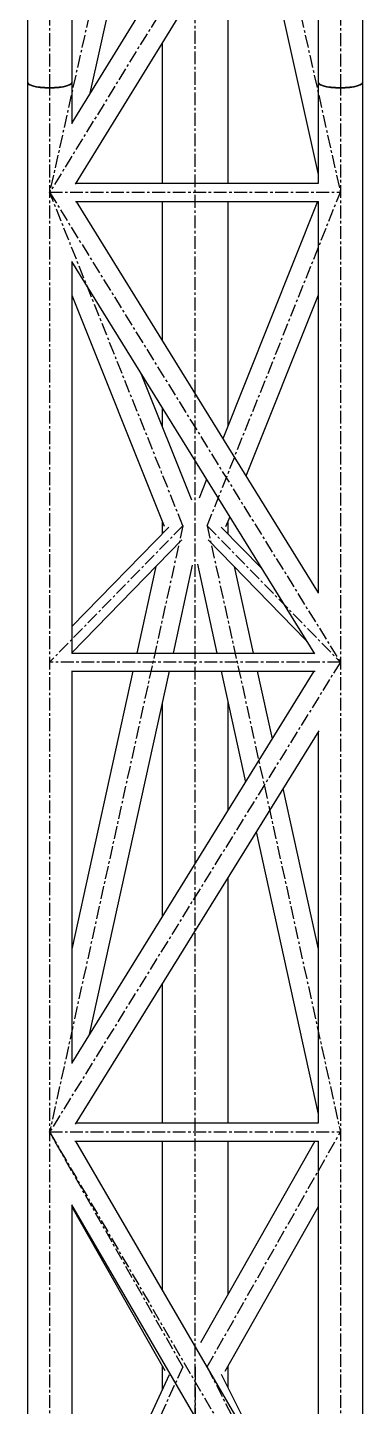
# Model space of a CAD drawing. Header units: millimetres. Extents: x 5143 to 30813, y 232 to 21408.
# Drawn here: x 21631 to 21839, y 1605 to 2459 of the extents above; entities that cross this region are included whole.
import ezdxf

# ---------------------------------------------------------------- set-up
doc = ezdxf.new("R2010")
doc.units = ezdxf.units.MM
doc.header["$LTSCALE"] = 0.25
doc.linetypes.add('CENTER', pattern=[50.8, 31.75, -6.35, 6.35, -6.35])
doc.linetypes.add('XKITLINE00', pattern=[0])

msp = doc.modelspace()

# ---------------------------------------------------------------- linework, layer by layer
at = {"color": 8, "linetype": 'XKITLINE00'}
for p, q in [((21631.35, 3598.62), (21631.35, 2425.08)), ((21838.65, 3598.62), (21838.65, 2425.08)), ((21808.67, 2644.31), (21658.65, 2400.23)), ((21658.65, 2644.31), (21658.65, 2425.08)), ((21720.23, 2644.31), (21669.91, 2418.55)), ((21811.52, 2607.12), (21660.89, 2362.06)), ((21811.35, 2606.84), (21811.35, 2425.08)), ((21772.28, 2543.28), (21811.35, 2368.04)), ((21755.3, 2506.8), (21755.3, 2362.81)), ((21714.7, 2449.6), (21714.7, 2362.81)), ((21631.35, 2425.08), (21631.35, 1474.42)), ((21631.35, 2425.08), (21631.69, 2424.34)), ((21631.35, 2425.08), (21631.69, 2424.42)), ((21658.65, 2425.08), (21658.3, 2424.34)), ((21658.65, 2425.08), (21658.3, 2424.42)), ((21658.65, 2425.08), (21658.65, 2399.58)), ((21811.35, 2425.08), (21811.35, 2362.64)), ((21811.35, 2425.08), (21811.69, 2424.34)), ((21811.35, 2425.08), (21811.69, 2424.41)), ((21838.65, 2425.08), (21838.3, 2424.34)), ((21838.65, 2425.08), (21838.3, 2424.41)), ((21838.65, 2425.08), (21838.65, 1491.86)), ((21631.69, 2424.42), (21632.7, 2423.78)), ((21631.69, 2424.34), (21632.7, 2423.63)), ((21632.7, 2423.78), (21634.32, 2423.21)), ((21632.7, 2423.63), (21634.32, 2422.99)), ((21634.32, 2423.21), (21636.48, 2422.73)), ((21634.32, 2422.99), (21636.48, 2422.46)), ((21634.64, 2423.14), (21634.79, 2423.08)), ((21634.79, 2423.08), (21636.86, 2422.57)), ((21636.48, 2422.73), (21639.07, 2422.38)), ((21636.48, 2422.46), (21639.07, 2422.06)), ((21636.86, 2422.57), (21639.33, 2422.19)), ((21639.07, 2422.38), (21641.96, 2422.15)), ((21639.07, 2422.06), (21641.96, 2421.81)), ((21639.33, 2422.19), (21642.09, 2421.95)), ((21641.96, 2422.15), (21645, 2422.08)), ((21641.96, 2421.81), (21645, 2421.72)), ((21642.09, 2421.95), (21645, 2421.87)), ((21645, 2422.08), (21648.03, 2422.15)), ((21645, 2421.87), (21647.9, 2421.95)), ((21645, 2421.72), (21648.03, 2421.81)), ((21647.9, 2421.95), (21650.66, 2422.19)), ((21648.03, 2422.15), (21650.92, 2422.38)), ((21648.03, 2421.81), (21650.92, 2422.06)), ((21650.66, 2422.19), (21653.13, 2422.57)), ((21650.92, 2422.38), (21653.51, 2422.73)), ((21650.92, 2422.06), (21653.51, 2422.46)), ((21653.13, 2422.57), (21655.2, 2423.08)), ((21653.51, 2422.73), (21655.67, 2423.21)), ((21653.51, 2422.46), (21655.67, 2422.99)), ((21655.2, 2423.08), (21655.35, 2423.14)), ((21655.67, 2423.21), (21657.29, 2423.78)), ((21655.67, 2422.99), (21657.29, 2423.63)), ((21657.29, 2423.78), (21658.3, 2424.42)), ((21657.29, 2423.63), (21658.3, 2424.34)), ((21811.69, 2424.41), (21812.7, 2423.77)), ((21811.69, 2424.34), (21812.7, 2423.63)), ((21812.7, 2423.77), (21814.32, 2423.2)), ((21812.7, 2423.63), (21814.32, 2422.99)), ((21814.32, 2423.2), (21816.48, 2422.72)), ((21814.32, 2422.99), (21816.48, 2422.46)), ((21814.69, 2423.12), (21814.79, 2423.08)), ((21814.79, 2423.08), (21816.86, 2422.57)), ((21816.48, 2422.72), (21819.07, 2422.36)), ((21816.48, 2422.46), (21819.07, 2422.06)), ((21816.86, 2422.57), (21819.33, 2422.19)), ((21819.07, 2422.36), (21821.96, 2422.14)), ((21819.07, 2422.06), (21821.96, 2421.81)), ((21819.33, 2422.19), (21822.09, 2421.95)), ((21821.96, 2422.14), (21825, 2422.07)), ((21821.96, 2421.81), (21825, 2421.72)), ((21822.09, 2421.95), (21825, 2421.87)), ((21825, 2422.07), (21828.03, 2422.14)), ((21825, 2421.87), (21827.9, 2421.95)), ((21825, 2421.72), (21828.03, 2421.81)), ((21827.9, 2421.95), (21830.66, 2422.19)), ((21828.03, 2422.14), (21830.92, 2422.36)), ((21828.03, 2421.81), (21830.92, 2422.06)), ((21830.66, 2422.19), (21833.13, 2422.57)), ((21830.92, 2422.36), (21833.51, 2422.72)), ((21830.92, 2422.06), (21833.51, 2422.46)), ((21833.13, 2422.57), (21835.2, 2423.08)), ((21833.51, 2422.72), (21835.67, 2423.2)), ((21833.51, 2422.46), (21835.67, 2422.99)), ((21835.2, 2423.08), (21835.3, 2423.12)), ((21835.67, 2423.2), (21837.29, 2423.77)), ((21835.67, 2422.99), (21837.29, 2423.63)), ((21837.29, 2423.77), (21838.3, 2424.41)), ((21837.29, 2423.63), (21838.3, 2424.34)), ((21661.35, 2362.81), (21811.35, 2362.81)), ((21661, 2351.41), (21811.53, 2351.41)), ((21661.39, 2351.41), (21811.35, 2109.02)), ((21714.7, 2351.41), (21714.7, 2265.25)), ((21810.93, 2351.41), (21752.25, 2204.54)), ((21755.3, 2351.41), (21755.3, 2212.17)), ((21811.35, 2351.41), (21811.35, 2108.87)), ((21658.58, 2314.35), (21808.91, 2071.36)), ((21658.65, 2314.25), (21658.65, 2071.55)), ((21658.65, 2293.45), (21715.83, 2150.33)), ((21811.35, 2293.45), (21766.57, 2181.39)), ((21701.74, 2244.59), (21732.87, 2166.69)), ((21714.7, 2223.65), (21714.7, 2212.17)), ((21742.15, 2179.27), (21737.49, 2167.6)), ((21714.7, 2153.17), (21714.7, 2145.69)), ((21756.47, 2156.12), (21753.98, 2149.87)), ((21755.3, 2153.17), (21755.3, 2145.69)), ((21718.72, 2149.8), (21658.65, 2088.29)), ((21715.48, 2146.95), (21715.35, 2146.36)), ((21751.27, 2149.81), (21776.12, 2124.36)), ((21754.62, 2146.46), (21754.64, 2146.36)), ((21726.93, 2141.9), (21658.65, 2071.98)), ((21743.15, 2141.81), (21803.66, 2079.85)), ((21733.32, 2126.13), (21721.38, 2071.81)), ((21736.54, 2126.75), (21748.61, 2071.81)), ((21710.72, 2125.3), (21698.97, 2071.81)), ((21759.27, 2125.3), (21771.02, 2071.81)), ((21658.65, 2071.81), (21808.63, 2071.81)), ((21658.44, 2060.51), (21809.44, 2060.51)), ((21658.65, 2060.51), (21658.65, 1817.68)), ((21696.48, 2060.51), (21658.65, 1888.32)), ((21808.62, 2060.51), (21658.65, 1818.08)), ((21718.9, 2060.51), (21669.47, 1835.58)), ((21751.1, 2060.51), (21766.17, 1991.89)), ((21773.51, 2060.51), (21782.71, 2018.62)), ((21714.7, 2041.39), (21714.7, 1908.68)), ((21755.3, 2041.39), (21755.3, 1974.31)), ((21811.56, 2023.63), (21660.87, 1780.05)), ((21811.35, 2023.28), (21811.35, 1780.73)), ((21789.46, 1987.91), (21811.35, 1888.32)), ((21772.92, 1961.18), (21811.35, 1786.33)), ((21755.3, 1932.68), (21755.3, 1780.91)), ((21714.7, 1867.06), (21714.7, 1780.91)), ((21661.4, 1780.91), (21811.35, 1780.91)), ((21660.62, 1769.51), (21811.53, 1769.51)), ((21660.99, 1769.51), (21811.35, 1511.34)), ((21714.7, 1769.51), (21714.7, 1677.29)), ((21809.18, 1769.51), (21738.4, 1644.69)), ((21755.3, 1769.51), (21755.3, 1674.49)), ((21811.35, 1769.51), (21811.35, 1511.14)), ((21658.55, 1730.18), (21799.41, 1488.32)), ((21658.65, 1730.01), (21658.65, 1476.6)), ((21658.65, 1728.95), (21716.23, 1627.41)), ((21811.35, 1728.95), (21753.52, 1626.98)), ((21718.96, 1624.82), (21658.65, 1494.06)), ((21714.7, 1630.11), (21714.7, 1615.57)), ((21751.11, 1625.29), (21790.69, 1546.81)), ((21755.3, 1630.11), (21755.3, 1616.99))]:
    msp.add_line(p, q, dxfattribs=at)
at = {"color": 8, "linetype": 'CENTER'}
for p, q in [((21645, 3598.62), (21645, 2425.08)), ((21825, 3598.62), (21825, 2425.08)), ((21727.5, 2727.18), (21645, 2357.11)), ((21742.5, 2727.18), (21825, 2357.11)), ((21825, 2649.96), (21645, 2357.11)), ((21735, 1458.51), (21735, 2506.8)), ((21645, 2425.08), (21645, 1450.89)), ((21825, 2425.08), (21825, 1466.14)), ((21645, 2357.11), (21825, 2066.16)), ((21727.5, 2150.63), (21645, 2357.11)), ((21645, 2357.11), (21825, 2357.11)), ((21742.5, 2150.63), (21825, 2357.11)), ((21727.5, 2150.63), (21645, 1775.21)), ((21727.5, 2150.63), (21645, 2066.16)), ((21742.5, 2150.63), (21825, 1775.21)), ((21742.5, 2150.63), (21825, 2066.16)), ((21825, 2066.16), (21645, 1775.21)), ((21825, 2066.16), (21645, 2066.16)), ((21727.5, 1629.73), (21645, 1775.21)), ((21645, 1775.21), (21825, 1466.14)), ((21645, 1775.21), (21825, 1775.21)), ((21742.5, 1629.73), (21825, 1775.21)), ((21727.5, 1629.73), (21645, 1450.89)), ((21735, 1629.73), (21735, 1458.52)), ((21742.5, 1629.73), (21825, 1466.14))]:
    msp.add_line(p, q, dxfattribs=at)
at = {"color": 8, "linetype": 'XKITLINE00'}
for centre in [(21645, 2425.08), (21645, 2425.08), (21825, 2425.08), (21825, 2425.08), (21645, 2357.11), (21645, 2357.11), (21645, 2357.11), (21645, 2357.11), (21645, 2357.11), (21825, 2357.11), (21825, 2357.11), (21825, 2357.11), (21727.5, 2150.63), (21727.5, 2150.63), (21727.5, 2150.63), (21742.5, 2150.63), (21742.5, 2150.63), (21742.5, 2150.63), (21645, 2066.16), (21645, 2066.16), (21825, 2066.16), (21825, 2066.16), (21825, 2066.16), (21825, 2066.16), (21645, 1775.21), (21645, 1775.21), (21645, 1775.21), (21645, 1775.21), (21645, 1775.21), (21825, 1775.21), (21825, 1775.21), (21825, 1775.21), (21727.5, 1629.73), (21727.5, 1629.73), (21735, 1629.73), (21742.5, 1629.73), (21742.5, 1629.73)]:
    msp.add_circle(centre, 0.05, dxfattribs=at)

doc.saveas('drawing.dxf')
